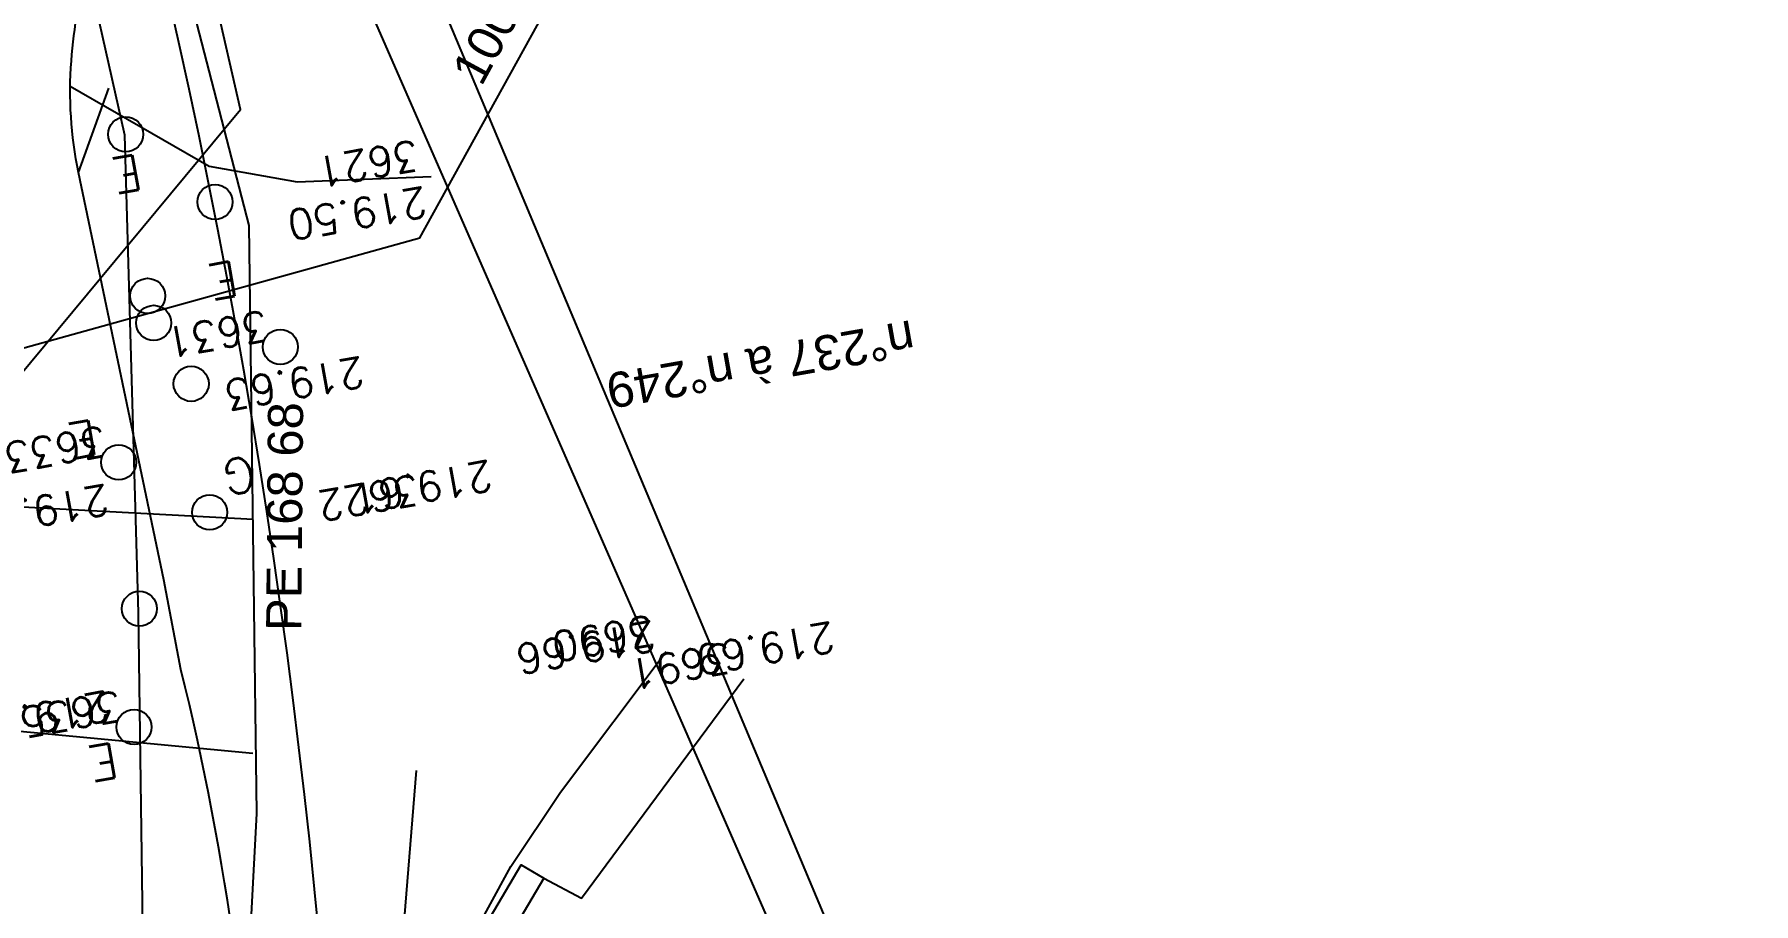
# Model space of a CAD drawing. Extents: x -2313930 to 3286427, y -3858277 to 2572692.
# Drawn here: x -10174 to -8214, y 6342 to 7333 of the extents above; entities that cross this region are included whole.
import ezdxf
from ezdxf.enums import TextEntityAlignment as Align
from ezdxf.lldxf.tags import DXFTag

# ---------------------------------------------------------------- set-up
doc = ezdxf.new("R2010")
doc.units = 0
for name, color, linetype, lineweight in [('_GAZELEC-RESERVATION 2', 132, 'Continuous', 18), ('Fond topo - P', 252, 'Continuous', 50), ('Fond topo - VOI', 252, 'Continuous', 25)]:
    doc.layers.add(name, color=color, linetype=linetype, lineweight=lineweight)
for name, color, linetype in [('AEP_SSL', 252, 'Continuous'), ('CAB_SSL', 252, 'Continuous'), ('EDF_SSL', 252, 'Texte-Electricite'), ('Fond topo - BAT_NUM', 252, 'Continuous'), ('Fond topo - CLO_MUR', 252, 'Continuous'), ('Fond topo - EAU', 252, 'Continuous'), ('Fond topo - EAU_TXT', 252, 'Continuous'), ('Fond topo - GAZ', 252, 'Continuous'), ('Fond topo - GAZ_TXT', 252, 'Continuous'), ('Fond topo - Z_500', 252, 'Continuous'), ('GAZ_SSL', 252, 'Texte-GAZ'), ('prlm-VRD', 2, 'Continuous'), ('TELECOM_SSL', 252, 'Texte-Telecom')]:
    doc.layers.add(name, color=color, linetype=linetype)
for name, color, linetype, plot in [('Fond topo - N', 252, 'Continuous', False), ('Fond topo - NCACHE', 252, 'Continuous', False), ('Fond topo - ZCACHE', 252, 'Continuous', False)]:
    doc.layers.add(name, color=color, linetype=linetype, plot=plot)
doc.styles.add('2000_ARIAL', font='arial.ttf', dxfattribs={"height": 0.4})
doc.styles.add('Lignes', font='arial.ttf', dxfattribs={"height": 0.35})
doc.styles.add('LignesA', font='arial.ttf', dxfattribs={"height": 0.35})
doc.styles.add('SIMPLEX', font='simplex_.ttf', dxfattribs={"height": 1.25})
doc.styles.add('Tronçons', font='arial.ttf', dxfattribs={"height": 0.25})
tags = doc.linetypes.add('L16', pattern=[0.375, 0.3, -0.075]).pattern_tags.tags
tags[6:7] = [DXFTag(74, 4), DXFTag(75, 0), DXFTag(340, '0'), DXFTag(46, 0.0), DXFTag(50, 0.0), DXFTag(44, 0.0), DXFTag(45, 0.0)]
tags[4:5] = [DXFTag(74, 4), DXFTag(75, 0), DXFTag(340, '0'), DXFTag(46, 0.0), DXFTag(50, 0.0), DXFTag(44, 0.0), DXFTag(45, 0.0)]
tags = doc.linetypes.add('Texte-BT', pattern='A,5,-0.25,["BT",Lignes,S=1,R=0,X=0,Y=-0.18],-1.25', length=6.5).pattern_tags.tags
tags[15:16] = [DXFTag(74, 4), DXFTag(75, 0), DXFTag(340, '0'), DXFTag(46, 0.0), DXFTag(50, 0.0), DXFTag(44, 0.0), DXFTag(45, 0.0)]
tags[4:5] = [DXFTag(74, 4), DXFTag(75, 0), DXFTag(340, '0'), DXFTag(46, 0.0), DXFTag(50, 0.0), DXFTag(44, 0.0), DXFTag(45, 0.0)]
tags = doc.linetypes.add('Texte-Electricite', pattern='A,5,-0.25,["ELEC",Lignes,S=1,R=0,X=0,Y=-0.18],-1.25', length=6.5).pattern_tags.tags
tags[15:16] = [DXFTag(74, 4), DXFTag(75, 0), DXFTag(340, '0'), DXFTag(46, 0.0), DXFTag(50, 0.0), DXFTag(44, 0.0), DXFTag(45, 0.0)]
tags[4:5] = [DXFTag(74, 4), DXFTag(75, 0), DXFTag(340, '0'), DXFTag(46, 0.0), DXFTag(50, 0.0), DXFTag(44, 0.0), DXFTag(45, 0.0)]
tags = doc.linetypes.add('Texte-GAZ', pattern='A,5,-0.25,["GAZ",Lignes,S=1,R=0,X=0,Y=-0.18],-1.25', length=6.5).pattern_tags.tags
tags[15:16] = [DXFTag(74, 4), DXFTag(75, 0), DXFTag(340, '0'), DXFTag(46, 0.0), DXFTag(50, 0.0), DXFTag(44, 0.0), DXFTag(45, 0.0)]
tags[4:5] = [DXFTag(74, 4), DXFTag(75, 0), DXFTag(340, '0'), DXFTag(46, 0.0), DXFTag(50, 0.0), DXFTag(44, 0.0), DXFTag(45, 0.0)]
tags = doc.linetypes.add('Texte-HT', pattern='A,5,-0.25,["HT",Lignes,S=1,R=0,X=0,Y=-0.18],-1.25', length=6.5).pattern_tags.tags
tags[15:16] = [DXFTag(74, 4), DXFTag(75, 0), DXFTag(340, '0'), DXFTag(46, 0.0), DXFTag(50, 0.0), DXFTag(44, 0.0), DXFTag(45, 0.0)]
tags[4:5] = [DXFTag(74, 4), DXFTag(75, 0), DXFTag(340, '0'), DXFTag(46, 0.0), DXFTag(50, 0.0), DXFTag(44, 0.0), DXFTag(45, 0.0)]
tags = doc.linetypes.add('Texte-Telecom', pattern='A,5,-0.25,["TEL",Lignes,S=1,R=0,X=0,Y=-0.18],-1.25', length=6.5).pattern_tags.tags
tags[15:16] = [DXFTag(74, 4), DXFTag(75, 0), DXFTag(340, '0'), DXFTag(46, 0.0), DXFTag(50, 0.0), DXFTag(44, 0.0), DXFTag(45, 0.0)]
tags[4:5] = [DXFTag(74, 4), DXFTag(75, 0), DXFTag(340, '0'), DXFTag(46, 0.0), DXFTag(50, 0.0), DXFTag(44, 0.0), DXFTag(45, 0.0)]
tags = doc.linetypes.add('Texte-TelecomA', pattern='A,5,-0.25,["TEL",LignesA,S=1,R=0,X=0,Y=-0.18],-1.25', length=6.5).pattern_tags.tags
tags[15:16] = [DXFTag(74, 4), DXFTag(75, 0), DXFTag(340, '0'), DXFTag(46, 0.0), DXFTag(50, 0.0), DXFTag(44, 0.0), DXFTag(45, 0.0)]
tags[4:5] = [DXFTag(74, 4), DXFTag(75, 0), DXFTag(340, '0'), DXFTag(46, 0.0), DXFTag(50, 0.0), DXFTag(44, 0.0), DXFTag(45, 0.0)]

# ---------------------------------------------------------------- blocks, each defined once
blk = doc.blocks.new('EAU03')
at = {"ltscale": 2}
blk.add_circle((0, 0), 0.2, dxfattribs=at)
blk = doc.blocks.new('EAU99')
at = {"style": 'SIMPLEX'}
blk.add_text('E', height=0.4, dxfattribs=at).set_placement((0, 0), align=Align.MIDDLE_CENTER)
blk = doc.blocks.new('GAZ01')
at = {"ltscale": 2}
blk.add_circle((0, 0), 0.2, dxfattribs=at)
blk = doc.blocks.new('GAZ99')
at = {"style": 'SIMPLEX'}
blk.add_text('G', height=0.4, dxfattribs=at).set_placement((0, 0), align=Align.MIDDLE_CENTER)
blk = doc.blocks.new('PTOPO')
at = {"layer": 'Fond topo - NCACHE', "style": 'SIMPLEX'}
blk.add_attdef('MAT', text='', height=0.34, dxfattribs=at).set_placement((0.1, -0.1), align=Align.TOP_LEFT)
at = {"layer": 'Fond topo - ZCACHE', "style": 'SIMPLEX'}
blk.add_attdef('ALT', (0.1, 0.1), '', height=0.34, dxfattribs=at)
blk = doc.blocks.new('A$C1F970F0F')
at = {"layer": 'AEP_SSL', "elevation": 0, "flags": 128}
for points in [[(-10890.7, -1224.8), (-10802.1, 430.3), (-10904.2, 777.7), (-10402.8, 5134.1), (-10036.7, 5902.9), (-10049.7, 6838.6), (-10065.2, 7383.4), (-10119.6, 7625.4)], [(-11904.3, 6056.7), (-11328.1, 6822), (-9728.8, 7266.1), (-9539.2, 7609.7)]]:
    blk.add_lwpolyline(points, dxfattribs=at)
at = {"layer": 'CAB_SSL', "elevation": 0, "flags": 128}
blk.add_lwpolyline([(-8719.7, 5090.4), (-9832.5, 7634.1)], dxfattribs=at)
at = {"layer": 'EDF_SSL', "linetype": 'Texte-BT', "elevation": 0, "flags": 128}
for points in [[(-8720.3, 5090.7), (-8717.3, 5182.3), (-9791.1, 7741)], [(-10644.8, -1090.3), (-9910.6, 5451.6), (-9787, 5988.9), (-9732.6, 6658.9)]]:
    blk.add_lwpolyline(points, dxfattribs=at)
at = {"layer": 'EDF_SSL', "linetype": 'Texte-HT', "elevation": 0, "flags": 128}
blk.add_lwpolyline([(-11692.1, 5890.3), (-10937.8, 6202.8), (-9933.4, 7412.5), (-9990.4, 7662.3)], dxfattribs=at)
at = {"layer": 'Fond topo - CLO_MUR', "ltscale": 2, "flags": 128}
blk.add_lwpolyline([(-9610.2, 6375), (-9639, 6366.9), (-9665.8, 6462.4), (-9613.5, 6551.4), (-9587.6, 6536.2), (-9633.4, 6458.2)], close=True, dxfattribs=at)
at = {"layer": 'Fond topo - VOI', "ltscale": 2, "flags": 128}
blk.add_lwpolyline([(-10136.9, 3376.1), (-10307.7, 3402.7), (-10121.1, 4411.6), (-9970.8, 5223.2, 0.03992), (-9928.1, 5550.4), (-9920.2, 5672.4, -0.001353), (-9912.1, 5791.9, 0.02223), (-9908.6, 5923.1, 0.001942), (-9913, 6120.2, 0.053975), (-10001.2, 6774.1), (-10020.8, 6876.3), (-10117.9, 7340.6, -0.070736), (-10126.2, 7468, -0.048344), (-10106.4, 7581.1)], format="xyb", dxfattribs=at)
for points in [[(-10127.5, 7439.2), (-9969.1, 7347.8), (-9868.7, 7330.2), (-9715.9, 7336.1)], [(-10117.9, 7340.6), (-10083.6, 7436.7)], [(-9673.8, 6460), (-9625, 6549.3), (-9568.4, 6634.2), (-9448, 6794.5)], [(-9587.6, 6536.2), (-9544.7, 6513.2), (-9359.6, 6763.3)]]:
    blk.add_lwpolyline(points, dxfattribs=at)
at = {"layer": 'GAZ_SSL', "elevation": 0, "flags": 128}
for points in [[(-9906.8, 4961.8), (-9872.5, 5327.3), (-9971.3, 5537.1), (-9914.6, 6609.6), (-9923.3, 7280.2), (-10019.9, 7653.9)], [(-9918.9, 6944.9), (-11468.6, 7027.8)]]:
    blk.add_lwpolyline(points, dxfattribs=at)
at = {"layer": 'GAZ_SSL', "linetype": 'Texte-GAZ', "elevation": 0, "flags": 128}
blk.add_lwpolyline([(-9919.4, 6678.1), (-11187, 6797.8)], dxfattribs=at)
at = {"layer": 'TELECOM_SSL', "linetype": 'Texte-TelecomA', "elevation": 0, "flags": 128}
blk.add_lwpolyline([(-10511.1, -982.4), (-9947.5, 4198.4, 0.105936), (-10040.5, 7648)], format="xyb", dxfattribs=at)
at = {"layer": 'Fond topo - EAU', "ltscale": 2, "xscale": 100, "yscale": 100, "zscale": 100, "rotation": 78.40252969303506}
for p in [(-10064.3, 7384.2), (-9962.4, 7307.1), (-10039.2, 7200), (-10032.3, 7169.2), (-9888, 7141.8), (-9989.6, 7099.7), (-10072.2, 7010.2), (-10048.6, 6843.2), (-10054.7, 6708.3)]:
    blk.add_blockref('EAU03', p, dxfattribs=at)
at = {"layer": 'Fond topo - EAU_TXT', "linetype": 'L16', "ltscale": 2, "xscale": 99.99999999999999, "yscale": 99.99999999999999, "zscale": 99.99999999999999, "rotation": 190.0656205306816}
for p in [(-10062.6, 7339.1), (-9952.8, 7217.7), (-10112.8, 7036.6), (-10089.6, 6668.4)]:
    blk.add_blockref('EAU99', p, dxfattribs=at)
at = {"layer": 'Fond topo - GAZ', "linetype": 'L16', "ltscale": 2, "xscale": 100, "yscale": 100, "zscale": 100, "rotation": 78.40252969303506}
blk.add_blockref('GAZ01', (-9968.5, 6953.1), dxfattribs=at)
at = {"layer": 'Fond topo - GAZ_TXT', "ltscale": 2, "xscale": 99.99999999999999, "yscale": 99.99999999999999, "zscale": 99.99999999999999, "rotation": 190.0656205306816}
blk.add_blockref('GAZ99', (-9934.7, 6995), dxfattribs=at)
at = {"layer": 'Fond topo - P', "ltscale": 2}
ref = blk.add_blockref('PTOPO', (-9715.9, 7336.1), dxfattribs=dict(at, xscale=99.99999999999994, yscale=99.99999999999994, zscale=99.99999999999994, rotation=190.0656205306617))
ref.add_attrib('MAT', '3621', dxfattribs={"layer": 'Fond topo - N', "color": 0, "ltscale": 2, "height": 34, "rotation": 190.0656, "style": 'SIMPLEX'}).set_placement((-9727.5, 7344.2), align=Align.TOP_LEFT)
ref.add_attrib('ALT', '219.50', (-9724, 7324.5), dxfattribs={"layer": 'Fond topo - Z_500', "color": 0, "ltscale": 2, "height": 34, "rotation": 190.0656, "style": 'SIMPLEX'})
ref = blk.add_blockref('PTOPO', (-9888, 7141.8), dxfattribs=dict(at, xscale=99.99999999999994, yscale=99.99999999999994, zscale=99.99999999999994, rotation=190.0656205306617))
ref.add_attrib('MAT', '3631', dxfattribs={"layer": 'Fond topo - N', "color": 0, "ltscale": 2, "height": 34, "rotation": 190.0656, "style": 'SIMPLEX'}).set_placement((-9899.6, 7149.9), align=Align.TOP_LEFT)
ref.add_attrib('ALT', '219.63', (-9795.6, 7130.6), dxfattribs={"layer": 'Fond topo - Z_500', "color": 0, "ltscale": 2, "height": 34, "rotation": 190.0656, "style": 'SIMPLEX'})
ref = blk.add_blockref('PTOPO', (-10072.2, 7010.2), dxfattribs=dict(at, xscale=99.99999999999994, yscale=99.99999999999994, zscale=99.99999999999994, rotation=190.0656205306617))
ref.add_attrib('MAT', '3633', dxfattribs={"layer": 'Fond topo - N', "color": 0, "ltscale": 2, "height": 34, "rotation": 190.0656, "style": 'SIMPLEX'}).set_placement((-10083.8, 7018.3), align=Align.TOP_LEFT)
ref.add_attrib('ALT', '219.67', (-10086.7, 6985.1), dxfattribs={"layer": 'Fond topo - Z_500', "color": 0, "ltscale": 2, "height": 34, "rotation": 190.0656, "style": 'SIMPLEX'})
ref = blk.add_blockref('PTOPO', (-9715.3, 6954.9), dxfattribs=dict(at, xscale=99.99999999999994, yscale=99.99999999999994, zscale=99.99999999999994, rotation=190.0656205306617))
ref.add_attrib('MAT', '3622', dxfattribs={"layer": 'Fond topo - N', "color": 0, "ltscale": 2, "height": 34, "rotation": 190.0656, "style": 'SIMPLEX'}).set_placement((-9726.9, 6963), align=Align.TOP_LEFT)
ref.add_attrib('ALT', '219.61', (-9649.4, 7012.5), dxfattribs={"layer": 'Fond topo - Z_500', "color": 0, "ltscale": 2, "height": 34, "rotation": 190.0656, "style": 'SIMPLEX'})
ref = blk.add_blockref('PTOPO', (-9448, 6794.5), dxfattribs=dict(at, xscale=99.99999999999994, yscale=99.99999999999994, zscale=99.99999999999994, rotation=190.0656205306617))
ref.add_attrib('MAT', '3690', dxfattribs={"layer": 'Fond topo - N', "color": 0, "ltscale": 2, "height": 34, "rotation": 190.0656, "style": 'SIMPLEX'}).set_placement((-9459.6, 6802.6), align=Align.TOP_LEFT)
ref.add_attrib('ALT', '219.66', (-9463.4, 6829.6), dxfattribs={"layer": 'Fond topo - Z_500', "color": 0, "ltscale": 2, "height": 34, "rotation": 190.0656, "style": 'SIMPLEX'})
ref = blk.add_blockref('PTOPO', (-9359.6, 6763.3), dxfattribs=dict(at, xscale=99.99999999999994, yscale=99.99999999999994, zscale=99.99999999999994, rotation=190.0656205306617))
ref.add_attrib('MAT', '3691', dxfattribs={"layer": 'Fond topo - N', "color": 0, "ltscale": 2, "height": 34, "rotation": 190.0656, "style": 'SIMPLEX'}).set_placement((-9371.2, 6771.4), align=Align.TOP_LEFT)
ref.add_attrib('ALT', '219.69', (-9259.2, 6828.3), dxfattribs={"layer": 'Fond topo - Z_500', "color": 0, "ltscale": 2, "height": 34, "rotation": 190.0656, "style": 'SIMPLEX'})
ref = blk.add_blockref('PTOPO', (-10054.7, 6708.3), dxfattribs=dict(at, xscale=99.99999999999994, yscale=99.99999999999994, zscale=99.99999999999994, rotation=190.0656205306617))
ref.add_attrib('MAT', '3635', dxfattribs={"layer": 'Fond topo - N', "color": 0, "ltscale": 2, "height": 34, "rotation": 190.0656, "style": 'SIMPLEX'}).set_placement((-10066.3, 6716.4), align=Align.TOP_LEFT)
ref.add_attrib('ALT', '219.79', (-10086.3, 6749.5), dxfattribs={"layer": 'Fond topo - Z_500', "color": 0, "ltscale": 2, "height": 34, "rotation": 190.0656, "style": 'SIMPLEX'})
at = {"layer": 'AEP_SSL', "style": 'Tronçons'}
blk.add_text('100 FT', height=40, rotation=61.4636, dxfattribs=at).set_placement((-9658.8, 7437.6))
at = {"layer": 'Fond topo - BAT_NUM', "style": '2000_ARIAL'}
blk.add_text('n°237 à n°249', height=40, rotation=190.0656, dxfattribs=at).set_placement((-9168.8, 7172.6))
at = {"layer": 'GAZ_SSL', "style": 'Tronçons'}
blk.add_text('PE 168 68', height=40, rotation=89.4971, dxfattribs=at).set_placement((-9864.2, 6817.7))

msp = doc.modelspace()

# ---------------------------------------------------------------- linework, layer by layer
at = {"layer": '_GAZELEC-RESERVATION 2'}
msp.add_circle((486248.48, -227485.963), 2800178.149, dxfattribs=at)

# ---------------------------------------------------------------- block references
at = {"layer": 'prlm-VRD'}
msp.add_blockref('A$C1F970F0F', (-5.73, -165.002), dxfattribs=at)

doc.saveas('drawing.dxf')
